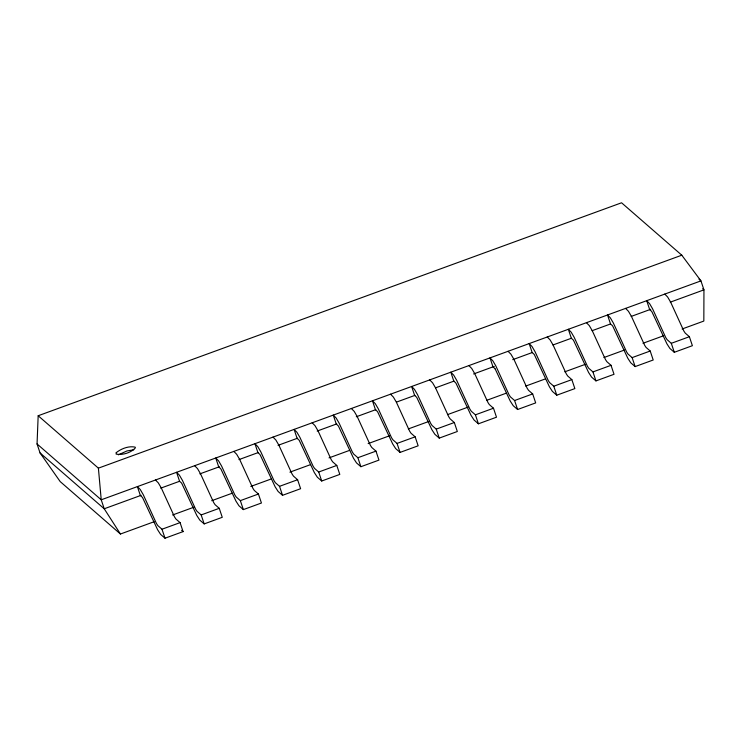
<?xml version="1.0" encoding="UTF-8"?>
<svg xmlns="http://www.w3.org/2000/svg" width="741" height="741" viewBox="0 0 741 741"><rect width="100%" height="100%" fill="white"/><g stroke="black" fill="none" stroke-linecap="round" stroke-linejoin="round"><path stroke-width="1.11" d="M154.119 521.729L120.44 534.02L60.216 481.613L40.051 452.936L37.05 443.952L38.171 415.747L621.56 202.784L681.794 255.2L700.949 280.885L703.95 289.861L703.83 321.066L682.1 328.995M118.347 454.835L126.952 450.954L133.806 449.778M38.171 415.747L98.396 468.155L681.794 255.2M700.949 280.885L101.23 499.805L37.05 443.952M141.17 495.303L104.231 508.78L40.051 452.936M160.723 488.162L179.192 481.418M199.838 473.879L219.392 466.747M238.954 459.605L258.507 452.464M278.06 445.332L297.623 438.19M317.176 431.049L336.729 423.908M356.291 416.775L375.844 409.634M396.491 402.104L414.96 395.361M435.597 387.821L454.066 381.078M473.619 373.946L494.266 366.406M512.735 359.663L532.288 352.521M552.934 344.991L571.404 338.248M592.05 330.718L610.519 323.974L611.983 325.234A17.525 2.149 69.9 0 1 612.761 326.151L627.747 358.135L630.758 362.794L635.13 366.6L653.21 359.996L650.209 351.021L646.041 347.39L644.679 345.315L631.452 316.435L628.461 311.294L625.608 308.386M631.156 316.435L650.718 309.293M670.272 302.161L703.95 289.861L702.635 288.721M172.588 514.986L194.309 507.057M211.694 500.712L232.331 493.173M250.801 486.429L271.447 478.899M289.916 472.156L310.553 464.626M329.023 457.882L349.669 450.343M368.138 443.609L389.859 435.671M408.328 428.928L428.974 421.397M447.444 414.654L468.08 407.124M486.55 400.381L506.103 393.239M525.656 386.098L545.219 378.966M564.772 371.825L585.409 364.294M603.878 357.551L624.524 350.011M642.993 343.268L663.63 335.738M161.992 529.231L180.072 522.627L183.083 531.612L165.002 538.216L160.621 534.409L157.611 529.741L142.633 497.767A17.525 2.149 69.9 0 0 141.855 496.85L140.392 495.581L137.391 486.596L140.244 489.505L143.245 494.655L156.462 523.535L157.833 525.61L161.992 529.231L165.002 538.216M201.172 514.93L219.253 508.326L222.263 517.311L204.173 523.915L199.801 520.108L196.791 515.44L181.804 483.465A17.525 2.149 69.9 0 0 181.036 482.548L179.572 481.28L176.571 472.295L179.424 475.203L182.416 480.353L195.643 509.234L197.004 511.309L201.172 514.93L204.173 523.915M240.353 500.629L258.433 494.025L261.434 503.009L243.354 509.613L238.982 505.807L235.971 501.138L220.985 469.164A17.525 2.149 69.9 0 0 220.207 468.247L218.752 466.978L215.742 457.994L218.604 460.902L221.596 466.052L234.823 494.932L236.184 497.007L240.353 500.629L243.354 509.613M279.524 486.328L297.604 479.733L300.614 488.708L282.534 495.312L278.153 491.505L275.152 486.837L260.165 454.863A17.525 2.149 69.9 0 0 259.387 453.946L257.933 452.677L254.923 443.692L257.775 446.601L260.776 451.751L273.994 480.631L275.365 482.706L279.524 486.328L282.534 495.312M318.704 472.026L336.785 465.431L339.795 474.407L321.705 481.011L317.333 477.204L314.323 472.545L299.336 440.562A17.525 2.149 69.9 0 0 298.567 439.645L297.104 438.376L294.103 429.391L296.956 432.299L299.948 437.449L313.174 466.33L314.545 468.405L318.704 472.026L321.705 481.011M357.884 457.725L375.965 451.13L378.966 460.105L360.886 466.71L356.514 462.903L353.503 458.244L338.517 426.26A17.525 2.149 69.9 0 0 337.739 425.343L336.284 424.074L333.274 415.09L336.136 417.998L339.128 423.148L352.355 452.029L353.716 454.103L357.884 457.725L360.886 466.71M397.056 443.424L415.145 436.829L418.146 445.804L400.066 452.408L395.685 448.601L392.684 443.942L377.697 411.959A17.525 2.149 69.9 0 0 376.919 411.042L375.465 409.773L372.454 400.788L375.307 403.697L378.308 408.847L391.526 437.727L392.897 439.802L397.056 443.424L400.066 452.408M436.236 429.122L454.316 422.527L457.327 431.503L439.246 438.107L434.865 434.3L431.855 429.641L416.877 397.658A17.525 2.149 69.9 0 0 416.099 396.741L414.636 395.472L411.635 386.487L414.488 389.405L417.489 394.545L430.706 423.426L432.077 425.501L436.236 429.122L439.246 438.107M475.416 414.821L493.497 408.226L496.498 417.202L478.417 423.806L474.045 419.999L471.035 415.34L456.048 383.356A17.525 2.149 69.9 0 0 455.28 382.439L453.816 381.17L450.815 372.186L453.668 375.103L456.66 380.244L469.887 409.125L471.248 411.199L475.416 414.821L478.417 423.806M495.229 369.055A17.525 2.149 69.9 0 0 494.451 368.138L492.997 366.869L489.986 357.884L492.839 360.802L495.84 365.943L509.058 394.823L510.429 396.898L514.587 400.52L532.677 393.925L535.678 402.9L517.598 409.504L513.226 405.697L510.216 401.038L495.229 369.055M553.768 386.218L571.848 379.624L574.859 388.599L556.778 395.203L552.397 391.396L549.387 386.737L534.409 354.754A17.525 2.149 69.9 0 0 533.631 353.837L532.168 352.568L529.167 343.583L532.019 346.501L535.021 351.642L548.238 380.522L549.609 382.597L553.768 386.218L556.778 395.203M592.948 371.917L611.029 365.322L614.03 374.298L595.949 380.902L591.577 377.095L588.567 372.436L573.58 340.452A17.525 2.149 69.9 0 0 572.812 339.535L571.348 338.267L568.347 329.282L571.2 332.2L574.192 337.34L587.418 366.221L588.78 368.296L592.948 371.917L595.949 380.902M610.528 323.965L607.518 314.981L610.38 317.898L613.372 323.039L626.599 351.919L627.96 353.994L632.129 357.616L650.209 351.021M671.3 343.315L689.38 336.72L692.39 345.695L674.31 352.299L669.929 348.492L666.928 343.833L651.941 311.85A17.525 2.149 69.9 0 0 651.163 310.933L649.709 309.664L646.698 300.689L649.551 303.597L652.552 308.738L665.77 337.618L667.141 339.693L671.3 343.315L674.31 352.299M698.967 279.162L700.282 280.311M664.779 294.084L667.632 296.993L670.633 302.133L683.85 331.014L685.221 333.089L689.38 336.72M586.427 322.687L589.28 325.595L592.272 330.736L605.499 359.617L606.87 361.691L611.029 365.322M547.247 336.988L550.1 339.897L553.101 345.037L566.319 373.918L567.689 375.993L571.848 379.624M508.067 351.29L510.929 354.198L513.921 359.339L527.147 388.219L528.509 390.294L532.677 393.925M468.896 365.591L471.748 368.499L474.74 373.64L487.967 402.52L489.329 404.595L493.497 408.226M429.715 379.892L432.568 382.801L435.569 387.941L448.787 416.822L450.158 418.897L454.316 422.527M390.535 394.193L393.397 397.102L396.389 402.243L409.616 431.123L410.977 433.198L415.145 436.829M351.364 408.495L354.217 411.403L357.208 416.544L370.435 445.424L371.797 447.499L375.965 451.13M312.183 422.796L315.036 425.705L318.037 430.845L331.255 459.726L332.626 461.8L336.785 465.431M273.003 437.097L275.856 440.006L278.857 445.146L292.074 474.027L293.445 476.102L297.604 479.733M233.832 451.399L236.685 454.307L239.676 459.448L252.903 488.328L254.265 490.403L258.433 494.025M194.651 465.7L197.504 468.608L200.505 473.749L213.723 502.63L215.094 504.704L219.253 508.326M155.471 480.001L158.324 482.91L161.325 488.05L174.543 516.931L175.913 519.006L180.072 522.627M181.619 530.343L183.083 531.612M120.44 534.02L104.231 508.78L101.23 499.805L98.396 468.155M632.129 357.616L635.13 366.6M514.587 400.52L517.598 409.504M116.244 452.631L116.124 454.094C122.673 455.317 131.027 452.807 135.446 447.777L135.168 447.138C128.693 445.739 121.367 448.629 116.244 452.631"/></g></svg>
